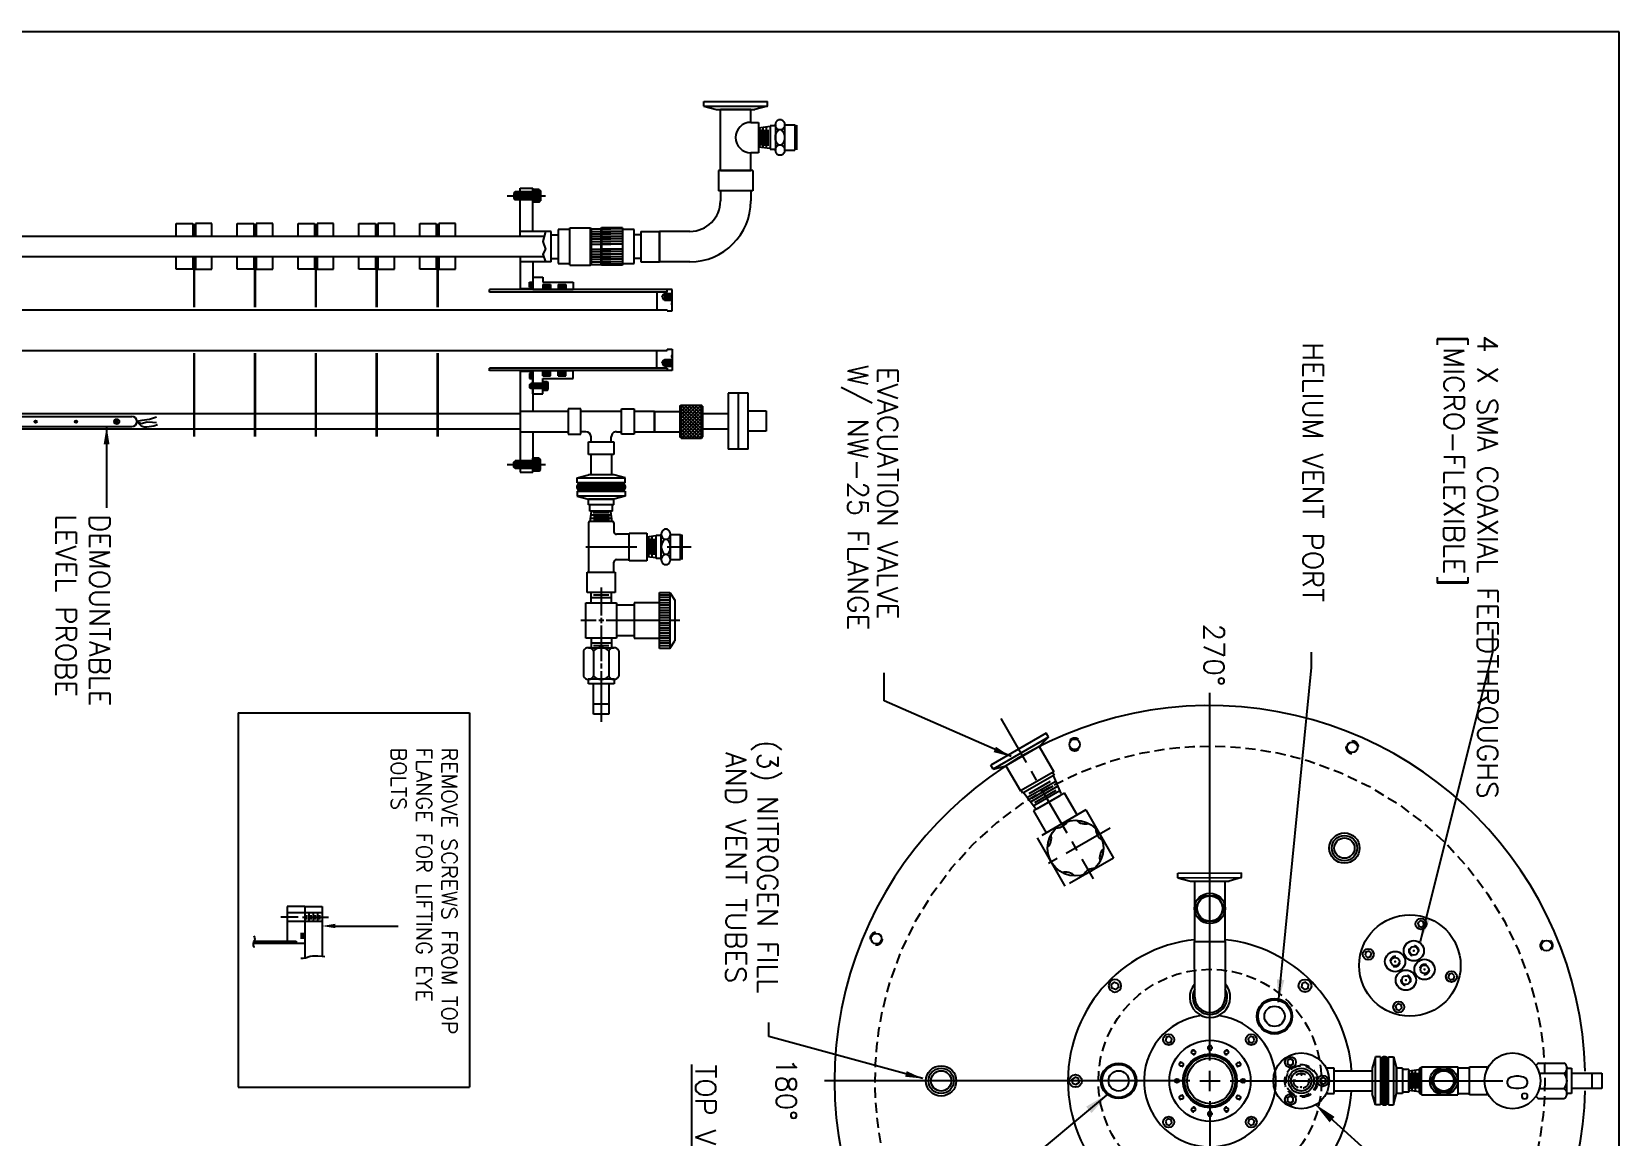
# Model space of a CAD drawing. Extents: x 0 to 105, y 0 to 66.
# Drawn here: x 65.84 to 104.96, y 38.7 to 65.92 of the extents above; entities that cross this region are included whole.
import ezdxf
from ezdxf.enums import TextEntityAlignment as Align

# ---------------------------------------------------------------- set-up
doc = ezdxf.new("R2010")
doc.units = 0
doc.header["$MEASUREMENT"] = 0
doc.linetypes.add('CENTER', pattern=[2, 1.25, -0.25, 0.25, -0.25])
doc.linetypes.add('HIDDEN', pattern=[0.375, 0.25, -0.125])
doc.layers.get('0').update_dxf_attribs({"linetype": 'CONTINUOUS'})
for name, color, linetype in [('2', 54, 'CONTINUOUS'), ('2A', 42, 'CONTINUOUS'), ('2B', 56, 'CONTINUOUS'), ('5', 152, 'CONTINUOUS'), ('6', 6, 'CONTINUOUS'), ('DIM1234', 7, 'CONTINUOUS'), ('DIM2AB', 7, 'CONTINUOUS'), ('DIMALL', 7, 'CONTINUOUS')]:
    doc.layers.add(name, color=color, linetype=linetype)
doc.styles.add('MONOTXT', font='simplex')
doc.styles.get("Standard").update_dxf_attribs({"font": 'simplex.shx'})
doc.dimstyles.new('250-1', dxfattribs={"dimtxt": 0.5, "dimasz": 0.63, "dimexe": 0.18, "dimexo": 0.19, "dimgap": 0.25, "dimtad": 0, "dimtih": 1, "dimtoh": 1, "dimdec": 1, "dimzin": 0, "dimdsep": 46, "dimtxsty": 'Standard', "dimcen": -0.25, "dimadec": 0, "dimazin": 0, "dimtfac": 0.36, "dimtdec": 1, "dimtix": 1, "dimtofl": 0, "dimtmove": 2, "dimatfit": 3, "dimfxl": 1, "dimtolj": 1, "dimtzin": 0, "dimarcsym": 0})
doc.dimstyles.new('250-2', dxfattribs={"dimscale": 0, "dimtxt": 0.56, "dimasz": 0.56, "dimexe": 0.25, "dimexo": 0.19, "dimgap": 0.25, "dimtad": 0, "dimtih": 1, "dimtoh": 1, "dimzin": 1, "dimdsep": 46, "dimtxsty": 'Standard', "dimcen": -0.25, "dimadec": 0, "dimazin": 0, "dimtfac": 1, "dimtix": 1, "dimtofl": 0, "dimtmove": 2, "dimatfit": 3, "dimfxl": 1, "dimtolj": 1, "dimtzin": 0, "dimarcsym": 0})
doc.dimstyles.new('375', dxfattribs={"dimtxt": 0.4375, "dimasz": 0.4375, "dimexe": 0.25, "dimexo": 0.19, "dimgap": 0.19, "dimtad": 0, "dimtih": 1, "dimtoh": 1, "dimzin": 0, "dimdsep": 46, "dimtxsty": 'Standard', "dimcen": -0.19, "dimadec": 0, "dimazin": 0, "dimtfac": 0.88, "dimtdec": 3, "dimtix": 1, "dimtofl": 0, "dimtmove": 2, "dimatfit": 3, "dimfxl": 1, "dimtolj": 1, "dimtzin": 0, "dimarcsym": 0})
doc.dimstyles.new('375-2', dxfattribs={"dimtxt": 0.4375, "dimasz": 0.4375, "dimexe": 0.25, "dimexo": 0.19, "dimgap": 0.19, "dimtad": 0, "dimtih": 1, "dimtoh": 1, "dimzin": 0, "dimdsep": 46, "dimtxsty": 'Standard', "dimcen": -0.19, "dimadec": 0, "dimazin": 0, "dimtfac": 0.88, "dimtix": 1, "dimtofl": 0, "dimtmove": 2, "dimatfit": 3, "dimfxl": 1, "dimtolj": 1, "dimtzin": 0, "dimarcsym": 0})

# ---------------------------------------------------------------- blocks, each defined once
blk = doc.blocks.new('DPAPER')
for p, q in [((32.8, 21.1), (0, 21.1)), ((32.8, 0.5), (32.8, 21.1))]:
    blk.add_line(p, q)
blk = doc.blocks.new('K100')
for p, q in [((-0.785, -0.085), (-0.475, 0)), ((-0.475, 0), (0.475, 0)), ((0.785, -0.085), (0.475, 0)), ((-0.785, -0.085), (-0.785, -0.2)), ((-0.785, -0.085), (0.785, -0.085)), ((-0.785, -0.2), (0.785, -0.2)), ((0.785, -0.085), (0.785, -0.2))]:
    blk.add_line(p, q)
blk = doc.blocks.new('TV1KPO')
for p, q in [((-0.379, 2.861), (-0.377, 1.375)), ((0.373, 1.375), (0.371, 2.862)), ((-0.375, 0), (-0.377, 1.375)), ((-0.377, 1.375), (0.373, 1.375)), ((0.373, 1.375), (0.375, 0))]:
    blk.add_line(p, q)
blk.add_lwpolyline([(-0.183, 1.875), (-0.364, 2.187), (-0.184, 2.5), (0.177, 2.5), (0.358, 2.188), (0.178, 1.875)], close=True)
for radius in [0.375, 0.312]:
    blk.add_circle((-0.003, 2.188), radius)
for radius, start, end in [(0.5, 138.6792, 41.4985), (0.424, 152.2426, 27.8787), (0.375, 180.0607, 0.0607), (0.375, 359.2787, 0.0607)]:
    blk.add_arc((0, 0), radius, start, end)
at = {"extrusion": (0, 0, -1), "zscale": -1, "rotation": 179.9393367192806}
blk.add_blockref('K100', (0.004, 2.861), dxfattribs=at)
blk = doc.blocks.new('TV832')
blk.add_lwpolyline([(-0.04, 0.07), (-0.081, 0), (-0.04, -0.07), (0.04, -0.07), (0.081, 0), (0.04, 0.07)], close=True)
blk.add_circle((0, 0), 0.135)
blk = doc.blocks.new('BAP-50')
at = {"linetype": 'CENTER'}
for p, q in [((0, -0.982), (0, 0.869)), ((-0.687, -0.687), (-0.687, 0.688)), ((0.687, -0.687), (0.687, 0.688)), ((3.685, 0), (-0.876, 0))]:
    blk.add_line(p, q, dxfattribs=at)
for p, q in [((-0.687, 0.688), (0.687, 0.688)), ((1.312, 0.434), (0.687, 0.434)), ((1.312, -0.441), (1.312, 0.434)), ((1.814, 0.42), (1.343, 0.36)), ((1.667, -0.4), (1.667, 0.401)), ((1.821, -0.443), (1.821, 0.449)), ((1.821, 0.449), (1.896, 0.449)), ((1.898, -0.476), (1.898, 0.473)), ((2.614, 0.473), (1.898, 0.473)), ((1.312, 0.325), (1.312, -0.325)), ((1.412, -0.368), (1.412, 0.369)), ((1.474, 0.306), (1.474, -0.303)), ((1.541, -0.384), (1.541, 0.385)), ((1.604, 0.316), (1.604, -0.293)), ((1.737, 0.313), (1.737, -0.296)), ((1.822, -0.42), (1.343, -0.36)), ((0.687, -0.687), (-0.687, -0.687)), ((0.687, -0.441), (1.312, -0.441)), ((1.896, -0.443), (1.821, -0.443)), ((2.614, -0.476), (1.898, -0.476))]:
    blk.add_line(p, q)
blk.add_circle((0, 0), 0.688)
for centre, start, end in [((-0.663, 0.663), 284.3166, 345.6834), ((0.663, 0.663), 194.3166, 255.6834), ((-0.938, 0), 329.3166, 30.6834), ((0.937, 0), 149.3166, 210.6834), ((-0.663, -0.663), 14.3166, 75.6834), ((0.663, -0.663), 104.3166, 165.6834), ((0, -0.938), 59.3166, 120.6834)]:
    blk.add_arc(centre, 0.312, start, end)
at = {"rotation": 90}
blk.add_blockref('K100', (2.614, -0.002), dxfattribs=at)
blk = doc.blocks.new('TH')
blk.add_circle((0, 0), 0.0464)
at = {"linetype": 'HIDDEN'}
for start, end in [(126.6975, 221.1074), (322.3496, 50.4982)]:
    blk.add_arc((0, 0), 0.056, start, end, dxfattribs=at)
blk = doc.blocks.new('8-32SHD')
for p, q in [((-0.134, 0.135), (-0.164, 0.105)), ((-0.164, 0.105), (-0.164, -0.105)), ((-0.134, 0.135), (-0.134, -0.135)), ((-0.134, 0.135), (0, 0.135)), ((-0.134, 0.119), (-0.021, 0.119)), ((-0.134, 0.089), (-0.021, 0.089)), ((-0.134, 0.059), (-0.021, 0.059)), ((-0.134, 0.029), (-0.021, 0.029)), ((0, 0.135), (0, -0.135)), ((0, 0.082), (0.375, 0.082)), ((0.037, 0.067), (0.037, -0.067)), ((0.067, 0.082), (0.067, -0.082)), ((0.097, 0.067), (0.097, -0.067)), ((0.127, 0.082), (0.127, -0.082)), ((0.149, 0.067), (0.149, -0.067)), ((0.18, 0.082), (0.18, -0.082)), ((0.202, 0.067), (0.202, -0.067)), ((0.232, 0.082), (0.232, -0.082)), ((0.254, 0.067), (0.254, -0.067)), ((0.284, 0.082), (0.284, -0.082)), ((0.306, 0.067), (0.306, -0.067)), ((0.336, 0.082), (0.336, -0.082)), ((0.358, 0.067), (0.358, -0.067)), ((0.375, 0.082), (0.375, -0.082)), ((0.375, 0.082), (0.405, 0.052)), ((0.405, 0.052), (0.405, -0.052)), ((-0.134, -0.135), (-0.164, -0.105)), ((-0.134, -0.031), (-0.021, -0.031)), ((-0.134, -0.061), (-0.021, -0.061)), ((-0.134, -0.091), (-0.021, -0.091)), ((-0.134, -0.121), (-0.021, -0.121)), ((-0.134, -0.135), (0, -0.135)), ((0, -0.082), (0.375, -0.082)), ((0.405, -0.052), (0.375, -0.082))]:
    blk.add_line(p, q)
blk = doc.blocks.new('*X9')
at = {"color": 0}
for p, q in [((75.667, 13.187), (76.177, 13.187)), ((75.667, 13.125), (76.177, 13.125)), ((75.667, 13.062), (76.177, 13.062)), ((75.667, 13), (76.177, 13)), ((75.667, 12.937), (76.177, 12.937)), ((75.667, 12.875), (76.177, 12.875)), ((75.667, 12.812), (76.177, 12.812)), ((75.667, 12.688), (76.177, 12.688)), ((75.667, 12.625), (76.177, 12.625)), ((75.667, 12.562), (76.177, 12.562)), ((75.667, 12.5), (76.177, 12.5)), ((75.667, 12.437), (76.177, 12.437)), ((75.667, 12.375), (76.177, 12.375)), ((75.667, 12.312), (76.177, 12.312))]:
    blk.add_line(p, q, dxfattribs=at)
blk = doc.blocks.new('559B2M4')
for p, q in [((0.567, 0.437), (0.496, 0.437)), ((0.287, 0.271), (0, 0.234)), ((0.028, -0.238), (0.028, 0.238)), ((0.068, 0.198), (0.068, -0.196)), ((0.111, -0.248), (0.111, 0.248)), ((0.152, 0.204), (0.152, -0.189)), ((0.193, -0.258), (0.193, 0.259)), ((0.237, 0.202), (0.237, -0.191)), ((0.292, -0.286), (0.292, 0.29)), ((0.292, 0.29), (0.418, 0.29)), ((0.419, -0.313), (0.419, 0.312)), ((0.567, 0.187), (0.496, 0.187)), ((0.642, 0.31), (0.894, 0.31)), ((0.644, -0.313), (0.644, 0.312)), ((0.894, -0.312), (0.894, 0.31)), ((0.937, 0.3), (0.894, 0.257)), ((0.937, -0.305), (0.937, 0.3)), ((0.292, -0.271), (0, -0.234)), ((0.418, -0.286), (0.292, -0.286)), ((0.567, -0.188), (0.496, -0.188)), ((0.642, -0.312), (0.894, -0.312)), ((0.937, -0.305), (0.894, -0.26)), ((0.567, -0.438), (0.496, -0.438))]:
    blk.add_line(p, q)
for centre, radius, start, end in [((0.559, 0.312), 0.14, 116.5651, 243.4349), ((0.505, 0.312), 0.14, 296.5651, 63.4349), ((0.684, 0), 0.265, 135, 225), ((0.38, -0.001), 0.265, 315, 45), ((0.559, -0.313), 0.14, 116.5651, 243.4349), ((0.505, -0.313), 0.14, 296.5651, 63.4349)]:
    blk.add_arc(centre, radius, start, end)
blk = doc.blocks.new('A$C033871B0')
for p, q in [((1.958, 2.25), (1.958, 3.75)), ((2.708, 3.75), (1.958, 3.75)), ((2.708, 3.437), (2.708, 3.75)), ((2.708, 3.437), (2.896, 3.437)), ((2.896, 3.437), (2.896, 2.687)), ((2.708, 2.25), (2.708, 2.687)), ((2.896, 2.687), (2.708, 2.687)), ((2.758, 2.25), (1.908, 2.25)), ((1.908, 2.25), (1.908, 1.75)), ((1.958, 2.25), (2.708, 2.25)), ((2.758, 2.25), (2.758, 1.75)), ((2.758, 1.75), (1.908, 1.75)), ((1.958, 1.75), (1.958, 1.5)), ((2.708, 1.75), (2.708, 1.5)), ((0, 0.75), (0, 0)), ((0, 0.75), (0.458, 0.75)), ((0.458, 0), (0.458, 0.75)), ((0.458, 0.75), (0.458, 0)), ((1.208, 0.75), (0.458, 0.75)), ((0, 0), (0.458, 0)), ((1.208, 0), (0.458, 0))]:
    blk.add_line(p, q)
for centre, radius, start, end in [((2.708, 3.062), 0.375, 90, 270), ((1.208, 1.5), 1.5, 270, 0), ((1.208, 1.5), 0.75, 270, 0)]:
    blk.add_arc(centre, radius, start, end)
at = {"extrusion": (0, 0, -1), "zscale": -1, "rotation": 180}
for name, p in [('K100', (-2.333, 3.75)), ('559B2M4', (-2.896, 3.062))]:
    blk.add_blockref(name, p, dxfattribs=at)
blk = doc.blocks.new('*X37')
at = {"color": 0}
for p, q in [((75.667, 13.187), (76.177, 13.187)), ((75.667, 13.125), (76.177, 13.125)), ((75.667, 13.062), (76.177, 13.062)), ((75.667, 13), (76.177, 13)), ((75.667, 12.937), (76.177, 12.937)), ((75.667, 12.875), (76.177, 12.875)), ((75.667, 12.812), (76.177, 12.812)), ((75.667, 12.688), (76.177, 12.688)), ((75.667, 12.625), (76.177, 12.625)), ((75.667, 12.562), (76.177, 12.562)), ((75.667, 12.5), (76.177, 12.5)), ((75.667, 12.437), (76.177, 12.437)), ((75.667, 12.375), (76.177, 12.375)), ((75.667, 12.312), (76.177, 12.312))]:
    blk.add_line(p, q, dxfattribs=at)
blk = doc.blocks.new('CPPO')
for p, q in [((2.135, 0.458), (2.115, 0.438)), ((2.115, 0.438), (2.115, -0.438)), ((2.646, 0.458), (2.135, 0.458)), ((2.135, 0.458), (2.135, -0.458)), ((2.646, 0.458), (2.646, -0.458)), ((2.938, 0.417), (2.646, 0.417)), ((2.938, -0.417), (2.938, 0.417)), ((3.104, 0.292), (2.938, 0.292)), ((3.104, 0.375), (3.104, -0.375)), ((3.104, -0.292), (2.938, -0.292)), ((2.135, -0.458), (2.115, -0.438)), ((2.646, -0.458), (2.135, -0.458)), ((2.646, -0.417), (2.938, -0.417))]:
    blk.add_line(p, q)
blk.add_blockref('A$C033871B0', (3.104, -0.375))
at = {"rotation": 180}
blk.add_blockref('*X37', (78.312, 12.75), dxfattribs=at)
blk = doc.blocks.new('dlp')
for p, q in [((33.625, 0.698), (33.625, -0.677)), ((33.875, 0.698), (33.625, 0.698)), ((33.875, 0.698), (33.875, -0.677)), ((34.125, 0.698), (33.875, 0.698)), ((34.125, -0.677), (34.125, 0.698)), ((28.5, 0.188), (0, 0.188)), ((0, 0.187), (0, -0.187)), ((0.062, 0.187), (0.062, -0.187)), ((0.188, 0.125), (18.938, 0.125)), ((33.625, 0.188), (33, 0.188)), ((34.125, 0.261), (34.562, 0.261)), ((34.562, 0.261), (34.562, -0.239)), ((28.5, -0.187), (0, -0.187)), ((0.188, -0.125), (18.938, -0.125)), ((33.625, -0.187), (33, -0.187)), ((34.562, -0.239), (34.125, -0.239)), ((33.875, -0.677), (33.625, -0.677)), ((34.125, -0.677), (33.875, -0.677))]:
    blk.add_line(p, q)
for points in [[(19.545, 0.105), (19.37, 0.053), (19.181, 0.027), (19.062, 0), (19.162, -0.051), (19.311, -0.005), (19.441, -0.018), (19.545, -0.025)], [(19.062, 0), (19.168, -0.109), (19.24, -0.129), (19.305, -0.129), (19.474, -0.103), (19.565, -0.07)]]:
    blk.add_lwpolyline(points)
for centre, radius in [((0.562, 0), 0.0625), ((0.562, 0), 0.03), ((1.562, 0), 0.03), ((2.562, 0), 0.03), ((3.562, 0), 0.03), ((4.562, 0), 0.03), ((5.562, 0), 0.03), ((6.562, 0), 0.03), ((7.562, 0), 0.03), ((8.562, 0), 0.03), ((9.562, 0), 0.0625), ((9.562, 0), 0.03), ((10.562, 0), 0.03), ((11.562, 0), 0.03), ((12.562, 0), 0.03), ((13.562, 0), 0.03), ((14.562, 0), 0.03), ((15.562, 0), 0.03), ((16.562, 0), 0.03), ((17.562, 0), 0.03), ((18.562, 0), 0.0625), ((18.562, 0), 0.03)]:
    blk.add_circle(centre, radius)
for centre, start, end in [((0.188, 0), 90, 270), ((18.938, 0), 270, 90)]:
    blk.add_arc(centre, 0.125, start, end)
blk = doc.blocks.new('K075')
for p, q in [((0.075, 0.594), (0, 0.315)), ((0.2, 0.594), (0.075, 0.594)), ((0.075, -0.594), (0.075, 0.594)), ((0.2, 0.594), (0.2, -0.594)), ((0, 0.315), (0, -0.315)), ((0.075, -0.594), (0, -0.315)), ((0.2, -0.594), (0.075, -0.594))]:
    blk.add_line(p, q)
blk = doc.blocks.new('A$C15E219A4')
for p, q in [((0, 0.875), (0.75, 0.875)), ((0, 0.5), (0, 0.875)), ((0.25, 0.5), (0.25, 0.875)), ((0.749, 0.372), (0.749, 1)), ((0.749, 1), (0.87, 1)), ((0.87, 0.361), (0.87, 1.013)), ((1.562, 1.125), (0.937, 1.125)), ((1.541, 0.875), (0.937, 0.875)), ((2.828, 0.974), (2.828, 1.032)), ((2.828, 1.032), (2.828, 0.974)), ((2.828, 1.032), (3.265, 1.032)), ((3.265, 1.032), (3.265, 0.344)), ((3.554, 1), (3.265, 1)), ((3.554, 0.344), (3.554, 1.032)), ((4.442, 1.032), (3.554, 1.032)), ((4.442, 1.032), (4.442, 0.344)), ((4.474, 1), (4.442, 1)), ((4.494, 0.959), (4.758, 0.926)), ((4.505, 0.407), (4.505, 0.969)), ((4.549, 0.486), (4.549, 0.879)), ((4.593, 0.946), (4.593, 0.429)), ((4.634, 0.484), (4.634, 0.877)), ((4.675, 0.936), (4.675, 0.439)), ((4.718, 0.49), (4.718, 0.883)), ((4.758, 0.408), (4.758, 0.968)), ((4.758, 0.968), (4.914, 0.968)), ((4.758, 0.926), (4.758, 0.45)), ((4.914, 1), (5.058, 1)), ((4.914, 0.375), (4.914, 1)), ((5.058, 0.375), (5.058, 1)), ((5.658, 0.438), (5.658, 0.938)), ((5.658, 0.938), (6.596, 0.938)), ((6.596, 1), (6.596, 0.375)), ((6.795, 1), (6.596, 1)), ((0.75, 0.5), (0, 0.5)), ((1.541, 0.5), (0.937, 0.5)), ((2.828, 0.344), (2.828, 0.401)), ((2.828, 0.401), (2.828, 0.344)), ((4.499, 0.417), (4.758, 0.45)), ((4.758, 0.408), (4.914, 0.408)), ((6.596, 0.438), (5.658, 0.438)), ((0.87, 0.372), (0.749, 0.372)), ((1.562, 0.25), (0.937, 0.25)), ((3.265, 0.344), (2.828, 0.344)), ((3.265, 0.375), (3.554, 0.375)), ((4.442, 0.344), (3.554, 0.344)), ((4.474, 0.375), (4.442, 0.375)), ((4.914, 0.375), (5.058, 0.375)), ((6.596, 0.375), (6.795, 0.375))]:
    blk.add_line(p, q)
for points, const_width in [([(5.308, 1.21, 1), (5.408, 1.21, 1)], 0.1), ([(7.414, 0.855, 1), (7.414, 0.825, 1)], 0.03), ([(7.24, 0.694, 1), (7.27, 0.694, 1)], 0.03), ([(7.402, 0.52, 1), (7.402, 0.55, 1)], 0.03), ([(7.576, 0.681, 1), (7.546, 0.681, 1)], 0.03), ([(5.308, 0.165, 1), (5.408, 0.165, 1)], 0.1)]:
    blk.add_lwpolyline(points, format="xyb", close=True, dxfattribs=dict(const_width=const_width))
at = {"const_width": 0.2}
blk.add_lwpolyline([(5.358, 1.21), (5.358, 0.165)], dxfattribs=at)
blk.add_lwpolyline([(4.06, 0.407), (4.222, 0.688), (4.06, 0.969), (3.736, 0.969), (3.573, 0.688), (3.736, 0.407)], close=True)
for centre, radius in [((2.203, 0.688), 0.688), ((7.408, 0.688), 0.688), ((3.898, 0.688), 0.343), ((3.898, 0.688), 0.281), ((3.898, 0.688), 0.25), ((7.408, 0.688), 0.312), ((7.408, 0.688), 0.25), ((7.408, 0.688), 0.25), ((7.408, 0.688), 0.25)]:
    blk.add_circle(centre, radius)
at = {"linetype": 'HIDDEN'}
for radius in [0.406, 0.376, 0.25, 0.188]:
    blk.add_circle((7.408, 0.688), radius, dxfattribs=at)
for centre, radius, start, end in [((1, 1), 0.14, 116.5651, 243.4349), ((1.125, 0.688), 0.265, 135, 225), ((1.5, 1), 0.14, 25.9876, 63.4349), ((4.474, 0.969), 0.0312, 0, 90), ((1, 0.375), 0.14, 116.5651, 243.4349), ((4.474, 0.407), 0.0312, 270, 0), ((1.5, 0.375), 0.14, 296.5651, 334.0124)]:
    blk.add_arc(centre, radius, start, end)
blk.add_blockref('K075', (5.058, 0.688))
for name, p, rotation in [('K075', (5.658, 0.688), 180), ('TV832', (7.674, 1.148), 329.9999999999999), ('TV832', (6.876, 0.688), 90), ('TV832', (7.674, 0.227), 210.0000000000001)]:
    blk.add_blockref(name, p, dxfattribs=dict(rotation=rotation))
blk = doc.blocks.new('B4HK2')
for p, q in [((0, 1.688), (0.188, 1.812)), ((0, 1.688), (1.375, 1.688)), ((0, 1.438), (0, 1.688)), ((0.062, 1.688), (0.062, 1.438)), ((0.125, 1.688), (0.125, 1.438)), ((0.188, 1.812), (1.188, 1.812)), ((0.188, 1.688), (0.188, 1.438)), ((0.25, 1.688), (0.25, 1.438)), ((0.312, 1.688), (0.312, 1.438)), ((0.375, 1.688), (0.375, 1.438)), ((0.438, 1.688), (0.438, 1.438)), ((0.5, 1.688), (0.5, 1.438)), ((0.562, 1.688), (0.562, 1.438)), ((0.625, 1.688), (0.625, 1.438)), ((0.688, 1.938), (0.688, 0.125)), ((0.688, 1.688), (0.688, 1.438)), ((0.75, 1.688), (0.75, 1.438)), ((0.812, 1.688), (0.812, 1.438)), ((0.875, 1.688), (0.875, 1.438)), ((0.938, 1.688), (0.938, 1.438)), ((1, 1.688), (1, 1.438)), ((1.062, 1.688), (1.062, 1.438)), ((1.125, 1.688), (1.125, 1.438)), ((1.375, 1.688), (1.188, 1.812)), ((1.188, 1.688), (1.188, 1.438)), ((1.25, 1.688), (1.25, 1.438)), ((1.312, 1.688), (1.312, 1.438)), ((1.375, 1.688), (1.375, 1.438)), ((1.375, 1.438), (0, 1.438)), ((0.25, 1.438), (0.25, 0.812)), ((1.125, 0.812), (1.125, 1.438)), ((0.25, 0.812), (1.125, 0.812)), ((0.312, 0.812), (0.312, 0.375)), ((1.062, 0.812), (1.062, 0.375)), ((1.438, 0.438), (2.062, 0.438)), ((-0.125, 0), (0.562, 0)), ((0.25, 0.25), (0, 0.25)), ((0.062, 0.188), (0.062, -0.188)), ((0.125, -0.25), (0.125, 0.25)), ((0.25, 0.375), (1.125, 0.375)), ((0.25, -0.375), (0.25, 0.375)), ((0.625, 0), (0.75, 0)), ((0.688, 0.062), (0.688, -0.062)), ((0.812, 0), (1.688, 0)), ((1.125, 0.375), (1.125, -0.375)), ((1.125, 0.25), (1.369, 0.25)), ((1.25, 0.25), (1.25, -0.25)), ((1.312, 0.188), (1.312, -0.188)), ((1.369, 0.312), (1.369, -0.312)), ((1.438, 0.188), (2.062, 0.188)), ((1.75, 0), (1.875, 0)), ((1.938, 0), (3.188, 0)), ((2.13, 0.327), (2.13, -0.325)), ((2.13, 0.316), (2.251, 0.316)), ((2.25, 0.188), (3, 0.188)), ((2.251, 0.316), (2.251, -0.312)), ((2.75, 0.188), (2.75, -0.188)), ((3, 0.188), (3, -0.188)), ((0.25, -0.25), (0, -0.25)), ((1.125, -0.375), (0.25, -0.375)), ((0.688, -0.125), (0.688, -0.5)), ((1.125, -0.25), (1.369, -0.25)), ((1.438, -0.188), (2.062, -0.188)), ((2.251, -0.312), (2.13, -0.312)), ((3, -0.188), (2.25, -0.188)), ((1.438, -0.438), (2.062, -0.438))]:
    blk.add_line(p, q)
for centre, radius, start, end in [((1.5, 0.312), 0.14, 116.5651, 243.4349), ((2, 0.312), 0.14, 296.5651, 63.4349), ((1.625, 0), 0.265, 135, 225), ((1.875, 0), 0.265, 315, 45), ((1.5, -0.312), 0.14, 116.5651, 243.4349), ((2, -0.312), 0.14, 296.5651, 63.4349)]:
    blk.add_arc(centre, radius, start, end)
blk = doc.blocks.new('30FF-8')
for p, q in [((0.5, 0.8125), (1.125, 0.8125)), ((0.5, 0.5), (0.5, 0.8125)), ((1.125, 0.8125), (1.125, 0.5)), ((1.125, 0.5), (0.5, 0.5)), ((0.5625, 0.5), (0.5625, 0.375)), ((1.0625, 0.5), (1.0625, 0.375)), ((0, -0.3125), (0, 0.3125)), ((0, 0.3125), (0.3125, 0.3125)), ((0.3125, 0.3125), (0.3125, -0.3125)), ((0.4375, 0.25), (0.3125, 0.25)), ((1.1875, 0.25), (1.3125, 0.25)), ((1.3125, 0.3125), (1.3125, -0.3125)), ((1.625, 0.3125), (1.3125, 0.3125)), ((1.625, -0.3125), (1.625, 0.3125)), ((0.3125, -0.3125), (0, -0.3125)), ((0.3125, -0.25), (1.3125, -0.25)), ((1.3125, -0.3125), (1.625, -0.3125))]:
    blk.add_line(p, q)
for centre, start, end in [((0.4375, 0.375), 270, 0), ((1.1875, 0.375), 180, 270)]:
    blk.add_arc(centre, 0.125, start, end)
blk = doc.blocks.new('*X19')
at = {"color": 0}
for p, q in [((54.906, 12.225), (55.399, 12.718)), ((54.906, 12.309), (55.314, 12.718)), ((54.906, 12.394), (55.23, 12.718)), ((54.906, 12.479), (55.145, 12.718)), ((54.906, 12.564), (55.06, 12.718)), ((54.906, 12.649), (54.975, 12.718)), ((54.906, 12.14), (55.407, 12.642)), ((55.407, 12.135), (54.906, 12.637)), ((54.906, 12.055), (55.407, 12.557)), ((55.407, 12.05), (54.906, 12.552)), ((55.407, 12.22), (54.909, 12.718)), ((55.407, 12.305), (54.994, 12.718)), ((55.407, 12.39), (55.079, 12.718)), ((55.407, 12.475), (55.164, 12.718)), ((55.407, 12.56), (55.249, 12.718)), ((55.407, 12.644), (55.334, 12.718)), ((54.906, 11.97), (55.407, 12.472)), ((55.407, 11.966), (54.906, 12.468)), ((55.382, 11.907), (54.906, 12.383)), ((55.297, 11.907), (54.906, 12.298)), ((55.212, 11.907), (54.906, 12.213)), ((55.127, 11.907), (54.906, 12.128)), ((54.927, 11.907), (55.407, 12.387)), ((55.012, 11.907), (55.407, 12.302)), ((55.097, 11.907), (55.407, 12.217)), ((55.182, 11.907), (55.407, 12.133)), ((55.042, 11.907), (54.906, 12.043)), ((54.957, 11.907), (54.906, 11.959)), ((55.267, 11.907), (55.407, 12.048)), ((55.351, 11.907), (55.407, 11.963))]:
    blk.add_line(p, q, dxfattribs=at)
blk = doc.blocks.new('37GOD')
for p, q in [((0.6255, 0.37575), (0.6555, 0.40575)), ((0.6555, 0.40575), (1.1575, 0.40575)), ((0.6555, 0.40575), (0.6555, -0.40625)), ((1.1875, 0.37575), (1.1575, 0.40575)), ((1.1575, 0.40575), (1.1575, -0.40625)), ((0, 0.2495), (0, -0.25)), ((0, 0.2495), (0.6255, 0.2495)), ((0.6255, 0.37575), (0.6255, -0.37575)), ((1.1875, 0.37575), (1.1875, -0.37575)), ((0, -0.2495), (0.6255, -0.2495)), ((0.6555, -0.40575), (0.6255, -0.37575)), ((1.1575, -0.40575), (1.1875, -0.37575)), ((0.6555, -0.40575), (1.1575, -0.40575))]:
    blk.add_line(p, q)
blk.add_blockref('*X19', (-54.25, -12.3125))
blk = doc.blocks.new('dlpassy')
at = {"linetype": 'Continuous'}
for p, q in [((1.188, 0.25), (0, 0.25)), ((0, 0.25), (0, -0.25)), ((0, -0.25), (1.188, -0.25))]:
    blk.add_line(p, q, dxfattribs=at)
for p, q in [((3.312, 0.25), (2.812, 0.25)), ((3.312, -0.25), (3.312, 0.25)), ((2.812, -0.25), (3.312, -0.25)), ((1.75, -1.312), (1.75, -0.812)), ((2.25, -0.812), (2.25, -1.312)), ((2.25, -1.312), (1.75, -1.312)), ((1.687, -2.056), (1.687, -1.912)), ((2.312, -1.912), (1.687, -1.912)), ((2.312, -2.056), (2.312, -1.912)), ((2.312, -2.056), (1.687, -2.056)), ((1.72, -2.212), (1.72, -2.056)), ((2.28, -2.212), (1.72, -2.212)), ((1.731, -2.465), (1.762, -2.215)), ((1.752, -2.295), (2.248, -2.295)), ((1.762, -2.212), (2.238, -2.212)), ((1.762, -2.212), (2.238, -2.212)), ((2.198, -2.252), (1.804, -2.252)), ((2.204, -2.336), (1.811, -2.336)), ((2.27, -2.465), (2.238, -2.215)), ((2.28, -2.212), (2.28, -2.056)), ((1.687, -2.497), (1.687, -3.715)), ((2.281, -2.465), (1.719, -2.465)), ((1.742, -2.377), (2.259, -2.377)), ((2.202, -2.422), (1.809, -2.422)), ((2.312, -2.497), (2.312, -2.715)), ((3.63, -2.654), (3.559, -2.653)), ((2.687, -2.778), (2.375, -2.778)), ((2.687, -3.434), (2.687, -2.747)), ((2.687, -2.747), (3.125, -2.747)), ((3.125, -2.747), (3.125, -3.434)), ((3.349, -2.819), (3.125, -2.848)), ((3.173, -3.339), (3.173, -2.842)), ((3.214, -2.886), (3.214, -3.28)), ((3.255, -3.349), (3.255, -2.831)), ((3.3, -2.888), (3.3, -3.281)), ((3.354, -3.376), (3.354, -2.8)), ((3.354, -2.8), (3.48, -2.8)), ((3.481, -3.403), (3.481, -2.778)), ((3.63, -2.904), (3.559, -2.903)), ((3.705, -2.781), (3.957, -2.781)), ((3.707, -3.404), (3.707, -2.779)), ((3.957, -3.402), (3.957, -2.781)), ((3.999, -2.791), (3.957, -2.833)), ((3.999, -3.396), (3.999, -2.791)), ((2.312, -3.715), (2.312, -3.465)), ((2.375, -3.403), (2.687, -3.403)), ((3.125, -3.434), (2.687, -3.434)), ((3.354, -3.361), (3.125, -3.332)), ((3.48, -3.376), (3.354, -3.376)), ((3.63, -3.279), (3.559, -3.278)), ((3.705, -3.402), (3.957, -3.402)), ((3.999, -3.396), (3.957, -3.35)), ((1.656, -4.215), (1.656, -3.715)), ((1.656, -3.715), (2.344, -3.715)), ((2.344, -3.715), (2.344, -4.215)), ((3.63, -3.529), (3.559, -3.528)), ((2.344, -4.215), (1.656, -4.215))]:
    blk.add_line(p, q)
at = {"linetype": 'CENTER'}
blk.add_line((1.625, -3.09), (4.219, -3.09), dxfattribs=at)
at = {"const_width": 0.1}
for points in [[(1.477, -1.662, 1), (1.477, -1.562, 1)], [(2.522, -1.662, 1), (2.522, -1.562, 1)]]:
    blk.add_lwpolyline(points, format="xyb", close=True, dxfattribs=at)
at = {"const_width": 0.2}
blk.add_lwpolyline([(1.477, -1.612), (2.522, -1.612)], dxfattribs=at)
for centre, radius, start, end in [((1.719, -2.497), 0.0312, 90, 180), ((2.281, -2.497), 0.0312, 0, 90), ((2.375, -2.715), 0.0625, 180, 270), ((3.621, -2.778), 0.14, 116.5651, 243.4349), ((3.567, -2.779), 0.14, 296.5651, 63.4349), ((3.746, -3.09), 0.265, 135, 225), ((3.442, -3.091), 0.265, 315, 45), ((2.375, -3.465), 0.0625, 90, 180), ((3.621, -3.403), 0.14, 116.5651, 243.4349), ((3.567, -3.404), 0.14, 296.5651, 63.4349)]:
    blk.add_arc(centre, radius, start, end)
blk.add_blockref('37GOD', (3.312, 0))
at = {"linetype": 'Continuous', "rotation": 180}
blk.add_blockref('30FF-8', (2.812, 0), dxfattribs=at)
for name, p, rotation in [('K075', (2, -1.312), 270), ('K075', (2, -1.912), 90), ('B4HK2', (2, -4.215), 270)]:
    blk.add_blockref(name, p, dxfattribs=dict(rotation=rotation))
blk = doc.blocks.new('832BT25')
for p, q in [((-0.25, 0), (-0.213, 0.068)), ((-0.25, 0), (-0.213, -0.068)), ((-0.187, 0.082), (-0.187, -0.082)), ((-0.157, 0.068), (-0.157, -0.068)), ((-0.127, 0.082), (-0.127, -0.082)), ((-0.097, 0.068), (-0.097, -0.068)), ((-0.067, 0.082), (-0.067, -0.082)), ((-0.037, 0.068), (-0.037, -0.068))]:
    blk.add_line(p, q)
at = {"linetype": 'CENTER'}
for p, q in [((-0.187, 0.068), (-0.213, 0.068)), ((0, 0.082), (-0.187, 0.082)), ((-0.187, -0.068), (-0.213, -0.068)), ((0, -0.082), (-0.187, -0.082))]:
    blk.add_line(p, q, dxfattribs=at)

msp = doc.modelspace()

# ---------------------------------------------------------------- linework, layer by layer
at = {"layer": '2', "const_width": 0.03}
for points in [[(99.446, 42.99, 1), (99.431, 43.016, 1)], [(99.885, 43.261, 1), (99.911, 43.276, 1)], [(100.155, 42.822, 1), (100.17, 42.796, 1)], [(99.716, 42.552, 1), (99.69, 42.537, 1)]]:
    msp.add_lwpolyline(points, format="xyb", close=True, dxfattribs=at)
at = {"layer": '2', "linetype": 'HIDDEN'}
for radius in [8.25, 2.75]:
    msp.add_circle((94.875, 40.062), radius, dxfattribs=at)
at = {"layer": '2'}
for centre, radius in [((98.188, 45.8), 0.374), ((98.188, 45.8), 0.312), ((98.188, 45.8), 0.25), ((99.801, 42.906), 1.25), ((99.898, 43.268), 0.25), ((99.438, 43.003), 0.25), ((100.163, 42.809), 0.25), ((99.703, 42.544), 0.25), ((88.25, 40.062), 0.374), ((88.25, 40.062), 0.312), ((88.25, 40.062), 0.25)]:
    msp.add_circle(centre, radius, dxfattribs=at)
for start, end in [(1.5058, 260.975), (278.9396, 358.4942)]:
    msp.add_arc((94.875, 40.062), 9.25, start, end, dxfattribs=at)
at = {"layer": '2A'}
for p, q in [((69.406, 60.88), (69.406, 61.193)), ((69.406, 61.193), (69.812, 61.193)), ((69.812, 61.193), (69.812, 60.88)), ((69.875, 61.193), (69.875, 60.88)), ((70.281, 61.193), (69.875, 61.193)), ((70.281, 60.88), (70.281, 61.193)), ((70.906, 60.88), (70.906, 61.193)), ((70.906, 61.193), (71.312, 61.193)), ((71.312, 61.193), (71.312, 60.88)), ((71.375, 61.193), (71.375, 60.88)), ((71.781, 61.193), (71.375, 61.193)), ((71.781, 60.88), (71.781, 61.193)), ((72.406, 61.193), (72.812, 61.193)), ((72.406, 60.88), (72.406, 61.193)), ((72.812, 61.193), (72.812, 60.88)), ((73.281, 61.193), (72.875, 61.193)), ((72.875, 61.193), (72.875, 60.88)), ((73.281, 60.88), (73.281, 61.193)), ((73.906, 60.88), (73.906, 61.193)), ((73.906, 61.193), (74.312, 61.193)), ((74.312, 61.193), (74.312, 60.88)), ((74.375, 61.193), (74.375, 60.88)), ((74.781, 61.193), (74.375, 61.193)), ((74.781, 60.88), (74.781, 61.193)), ((75.406, 61.193), (75.812, 61.193)), ((75.406, 60.88), (75.406, 61.193)), ((75.812, 61.193), (75.812, 60.88)), ((76.281, 61.193), (75.875, 61.193)), ((75.875, 61.193), (75.875, 60.88)), ((76.281, 60.88), (76.281, 61.193)), ((56.874, 60.88), (78.469, 60.88)), ((56.874, 60.38), (78.458, 60.38)), ((69.406, 60.068), (69.406, 60.38)), ((69.812, 60.38), (69.812, 60.068)), ((69.875, 60.38), (69.875, 60.068)), ((70.281, 60.068), (70.281, 60.38)), ((70.906, 60.068), (70.906, 60.38)), ((71.312, 60.38), (71.312, 60.068)), ((71.375, 60.38), (71.375, 60.068)), ((71.781, 60.068), (71.781, 60.38)), ((72.406, 60.068), (72.406, 60.38)), ((72.812, 60.38), (72.812, 60.068)), ((72.875, 60.38), (72.875, 60.068)), ((73.281, 60.068), (73.281, 60.38)), ((73.906, 60.068), (73.906, 60.38)), ((74.312, 60.38), (74.312, 60.068)), ((74.375, 60.38), (74.375, 60.068)), ((74.781, 60.068), (74.781, 60.38)), ((75.406, 60.068), (75.406, 60.38)), ((75.812, 60.38), (75.812, 60.068)), ((75.875, 60.38), (75.875, 60.068)), ((76.281, 60.068), (76.281, 60.38)), ((69.812, 60.068), (69.406, 60.068)), ((69.875, 60.068), (70.281, 60.068)), ((71.312, 60.068), (70.906, 60.068)), ((71.375, 60.068), (71.781, 60.068)), ((72.812, 60.068), (72.406, 60.068)), ((72.875, 60.068), (73.281, 60.068)), ((74.312, 60.068), (73.906, 60.068)), ((74.375, 60.068), (74.781, 60.068)), ((75.812, 60.068), (75.406, 60.068)), ((75.875, 60.068), (76.281, 60.068)), ((81.5, 59.567), (77.125, 59.567)), ((77.125, 59.502), (77.125, 59.567)), ((81.5, 59.502), (77.125, 59.502)), ((81.5, 59.502), (81.25, 59.502)), ((81.25, 59.502), (81.25, 59.067)), ((81.5, 59.502), (81.5, 59.567)), ((81.625, 59.567), (81.5, 59.567)), ((81.625, 59.039), (81.625, 59.567)), ((21.537, 59.067), (81.5, 59.067)), ((81.5, 59.039), (81.5, 59.067)), ((81.5, 59.039), (81.625, 59.039)), ((21.537, 58.067), (81.5, 58.067)), ((81.25, 57.632), (81.25, 58.067)), ((81.5, 58.095), (81.625, 58.095)), ((81.5, 58.095), (81.5, 58.067)), ((81.625, 58.095), (81.625, 57.567)), ((81.5, 57.632), (77.125, 57.632)), ((77.125, 57.565), (77.125, 57.63)), ((81.5, 57.567), (77.125, 57.567)), ((81.5, 57.632), (81.25, 57.632)), ((81.5, 57.632), (81.5, 57.567)), ((81.625, 57.567), (81.5, 57.567))]:
    msp.add_line(p, q, dxfattribs=at)
at = {"layer": '2A', "const_width": 0.062}
for points in [[(69.844, 61.193), (69.844, 60.88)], [(71.344, 61.193), (71.344, 60.88)], [(72.844, 61.193), (72.844, 60.88)], [(74.344, 61.193), (74.344, 60.88)], [(75.844, 61.193), (75.844, 60.88)], [(69.844, 60.38), (69.844, 59.13)], [(71.344, 60.38), (71.344, 59.13)], [(72.844, 60.38), (72.844, 59.13)], [(74.344, 60.38), (74.344, 59.13)], [(75.844, 60.38), (75.844, 59.13)], [(69.844, 58.005), (69.844, 55.942)], [(71.344, 58.005), (71.344, 55.942)], [(72.844, 58.005), (72.844, 55.942)], [(74.344, 58.005), (74.344, 55.942)], [(75.844, 58.005), (75.844, 55.942)]]:
    msp.add_lwpolyline(points, dxfattribs=at)
at = {"layer": '2A'}
for radius in [1, 0.665, 0.625, 0.562]:
    msp.add_circle((94.875, 40.062), radius, dxfattribs=at)
for centre, radius, start, end in [((81.625, 59.212), 0.02, 90, 270), ((81.625, 57.922), 0.02, 90, 270), ((94.875, 40.062), 1.625, 97.5813, 82.4187)]:
    msp.add_arc(centre, radius, start, end, dxfattribs=at)
at = {"layer": '2B'}
for p, q in [((79.635, 60.88), (79.865, 60.88)), ((79.635, 60.38), (79.865, 60.38))]:
    msp.add_line(p, q, dxfattribs=at)
at = {"layer": '6'}
for p, q in [((77.562, 61.876), (78.5, 61.876)), ((77.875, 62.063), (78.188, 62.063)), ((77.875, 60.875), (77.875, 62.062)), ((78.188, 61), (78.188, 62.062)), ((79.104, 61.042), (78.812, 61.042)), ((78.812, 61.042), (78.812, 60.208)), ((79.104, 61.083), (79.615, 61.083)), ((79.104, 60.167), (79.104, 61.083)), ((79.615, 60.167), (79.615, 61.083)), ((79.615, 61.083), (79.635, 61.063)), ((79.635, 60.187), (79.635, 61.063)), ((78.646, 61), (77.875, 61)), ((78.646, 60.25), (78.646, 61)), ((78.646, 60.917), (78.812, 60.917)), ((77.875, 60.375), (77.875, 59.582)), ((78.646, 60.25), (77.875, 60.25)), ((78.188, 60.25), (78.188, 59.562)), ((78.646, 60.333), (78.812, 60.333)), ((78.188, 59.875), (78.438, 59.875)), ((78.438, 59.875), (78.438, 59.75)), ((78.812, 60.208), (79.104, 60.208)), ((79.104, 60.167), (79.615, 60.167)), ((79.615, 60.167), (79.635, 60.187)), ((78.188, 59.582), (77.875, 59.582)), ((78.112, 59.625), (78.112, 59.748)), ((78.112, 59.748), (78.188, 59.748)), ((78.188, 59.625), (78.112, 59.625)), ((79.188, 59.562), (78.188, 59.562)), ((78.438, 59.75), (79.188, 59.75)), ((78.438, 59.687), (78.438, 59.562)), ((78.438, 59.687), (78.625, 59.687)), ((78.625, 59.687), (78.625, 59.562)), ((78.812, 59.687), (78.812, 59.562)), ((78.812, 59.687), (79, 59.687)), ((79, 59.687), (79, 59.562)), ((79.188, 59.75), (79.188, 59.562)), ((77.875, 57.542), (77.875, 56.562)), ((78.188, 57.542), (77.875, 57.542)), ((79.188, 57.562), (78.188, 57.562)), ((78.188, 56.999), (78.188, 57.562)), ((78.188, 57.542), (78.188, 56.562)), ((78.438, 57.437), (78.438, 57.562)), ((78.625, 57.437), (78.625, 57.562)), ((78.812, 57.437), (78.812, 57.562)), ((79, 57.437), (79, 57.562)), ((79.188, 57.374), (79.188, 57.562)), ((78.188, 57.499), (78.112, 57.499)), ((78.112, 57.499), (78.112, 57.376)), ((78.112, 57.376), (78.188, 57.376)), ((78.438, 57.437), (78.625, 57.437)), ((78.438, 56.999), (78.438, 57.374)), ((78.438, 57.374), (79.188, 57.374)), ((78.812, 57.437), (79, 57.437)), ((78.188, 56.999), (78.438, 56.999)), ((77.875, 56.062), (77.875, 55.063)), ((78.188, 56.062), (78.188, 55.063)), ((77.562, 55.25), (78.5, 55.25)), ((77.875, 55.062), (78.188, 55.062))]:
    msp.add_line(p, q, dxfattribs=at)
msp.add_lwpolyline([(78.5, 61), (78.438, 60.75), (78.5, 60.562), (78.438, 60.438), (78.5, 60.25)], dxfattribs=at)
for points, const_width in [([(78.15, 59.748), (78.15, 59.625)], 0.075), ([(78.438, 59.625), (78.625, 59.625)], 0.125), ([(78.812, 59.625), (79, 59.625)], 0.125), ([(78.15, 57.376), (78.15, 57.499)], 0.075), ([(78.438, 57.499), (78.625, 57.499)], 0.125), ([(78.812, 57.499), (79, 57.499)], 0.125)]:
    msp.add_lwpolyline(points, dxfattribs=dict(at, const_width=const_width))
for centre, radius in [((96.466, 41.653), 0.437), ((96.466, 41.653), 0.407), ((96.466, 41.653), 0.25), ((92.625, 40.062), 0.437), ((92.625, 40.062), 0.407), ((92.625, 40.062), 0.25)]:
    msp.add_circle(centre, radius, dxfattribs=at)
for start, end in [(96.1868, 355.904), (4.096, 83.8971)]:
    msp.add_arc((94.875, 40.062), 3.5, start, end, dxfattribs=at)
at = {"layer": 'DIM1234'}
for p, q in [((94.875, 40.562), (94.875, 49.625)), ((70.933, 49.135), (76.627, 49.135)), ((70.933, 49.135), (70.933, 39.911)), ((76.627, 49.135), (76.627, 39.911)), ((72.569, 44.362), (72.14, 44.362)), ((72.14, 44.362), (72.14, 43.504)), ((72.569, 44.362), (72.569, 43.094)), ((72.569, 44.362), (72.998, 44.362)), ((72.998, 44.362), (72.998, 43.134)), ((72.409, 44.094), (71.979, 44.094)), ((72.998, 44.201), (72.14, 44.201)), ((72.998, 43.987), (72.14, 43.987)), ((72.516, 44.094), (72.623, 44.094)), ((72.623, 44.04), (72.623, 44.147)), ((72.677, 43.987), (72.677, 44.201)), ((72.73, 44.04), (72.73, 44.147)), ((72.73, 44.094), (73.159, 44.094)), ((72.784, 43.987), (72.784, 44.201)), ((72.838, 44.04), (72.838, 44.147)), ((72.891, 43.987), (72.891, 44.201)), ((72.945, 44.04), (72.945, 44.147)), ((73.32, 43.879), (74.876, 43.879)), ((71.308, 43.479), (71.3, 43.44)), ((71.3, 43.44), (71.3, 43.401)), ((72.569, 43.45), (71.302, 43.45)), ((71.332, 43.519), (71.308, 43.479)), ((71.317, 43.634), (71.332, 43.597)), ((71.323, 43.504), (72.355, 43.504)), ((71.332, 43.597), (71.34, 43.558)), ((71.34, 43.558), (71.332, 43.519)), ((72.355, 43.504), (72.355, 43.45)), ((71.3, 43.401), (71.317, 43.361)), ((71.317, 43.361), (71.317, 43.349)), ((72.478, 43.089), (72.533, 43.089)), ((72.533, 43.089), (72.59, 43.096)), ((72.59, 43.096), (72.705, 43.133)), ((72.705, 43.133), (72.762, 43.147)), ((72.762, 43.147), (72.889, 43.147)), ((72.889, 43.147), (73.003, 43.133)), ((73.003, 43.133), (73.067, 43.128)), ((94.875, 39.812), (94.875, 40.312)), ((70.933, 39.911), (76.627, 39.911)), ((94.375, 40.062), (85.375, 40.062)), ((94.625, 40.062), (95.125, 40.062)), ((95.375, 40.062), (102.091, 40.062)), ((94.875, 39.562), (94.875, 30.562))]:
    msp.add_line(p, q, dxfattribs=at)
at = {"layer": 'DIM1234', "const_width": 0.107}
msp.add_lwpolyline([(72.516, 43.558), (72.516, 43.718)], dxfattribs=at)
at = {"layer": 'DIM1234'}
msp.add_solid([(73.32, 43.826), (73.32, 43.933), (72.998, 43.879)], dxfattribs=at)

# ---------------------------------------------------------------- block references
at = {"layer": '2'}
for name, p, rotation in [('BAP-50', (91.562, 45.8), 120), ('TV832', (100.075, 43.931), 344.9999999999998), ('TV832', (98.776, 43.181), 74.99999999999993), ('TV832', (100.825, 42.632), 255), ('TV832', (99.526, 41.882), 164.9999999999998)]:
    msp.add_blockref(name, p, dxfattribs=dict(at, rotation=rotation))
for p, xscale, yscale, zscale, rotation in [((91.542, 48.355), 2.785714285714286, 2.785714285714286, 2.785714285714286, 90.00000000000006), ((98.382, 48.283), 2.785714285714286, 2.785714285714286, 2.785714285714286, 45.00000000000009), ((86.654, 43.569), 2.785714285714286, 2.785714285714286, 2.785714285714286, 135.0000000000001), ((99.898, 43.268), 2.232142857142861, 2.232142857142861, 2.232142857142861, 29.99999999999928), ((99.438, 43.003), 2.232142857142861, 2.232142857142861, 2.232142857142861, 119.9999999999989), ((99.703, 42.544), 2.232142857142861, 2.232142857142861, 2.232142857142861, 209.9999999999993), ((100.163, 42.809), 2.232142857142861, 2.232142857142861, 2.232142857142861, 299.9999999999989)]:
    msp.add_blockref('TH', p, dxfattribs=dict(at, xscale=xscale, yscale=yscale, zscale=zscale, rotation=rotation))
at = {"layer": '2', "xscale": 2.785714285714286, "yscale": 2.785714285714286, "zscale": 2.785714285714286}
msp.add_blockref('TH', (103.168, 43.396), dxfattribs=at)
at = {"layer": '2A'}
for name, p in [('832BT25', (81.625, 59.38)), ('TH', (94.062, 40.062))]:
    msp.add_blockref(name, p, dxfattribs=at)
at = {"layer": '2A', "xscale": -1, "rotation": 180}
msp.add_blockref('832BT25', (81.625, 57.754), dxfattribs=at)
at = {"layer": '2A'}
for name, p, rotation in [('TV832', (93.858, 41.079), 314.9999999999999), ('TV832', (95.892, 41.079), 225), ('TH', (94.469, 40.767), 300.0000000000001), ('TH', (94.875, 40.875), 270), ('TH', (95.281, 40.767), 240), ('TH', (94.171, 40.469), 330.0000000000001), ('TH', (95.579, 40.469), 210), ('TH', (95.688, 40.062), 180), ('TH', (94.171, 39.656), 30), ('TH', (95.579, 39.656), 150), ('TV832', (93.858, 39.046), 45), ('TH', (94.469, 39.358), 59.99999999999999), ('TH', (94.875, 39.249), 90), ('TH', (95.281, 39.358), 120), ('TV832', (95.892, 39.046), 135)]:
    msp.add_blockref(name, p, dxfattribs=dict(at, rotation=rotation))
at = {"layer": '5'}
for name, p in [('CPPO', (77.75, 60.625)), ('dlp', (49.375, 56.312))]:
    msp.add_blockref(name, p, dxfattribs=at)
for name, p, rotation in [('TV1KPO', (94.875, 42.125), 359.9999999999999), ('A$C15E219A4', (104.533, 40.75), 180)]:
    msp.add_blockref(name, p, dxfattribs=dict(at, rotation=rotation))
at = {"layer": '6', "xscale": -1.158536585365853, "yscale": 1.158536585365853, "zscale": 1.158536585365853}
msp.add_blockref('8-32SHD', (78.188, 61.876), dxfattribs=at)
at = {"layer": '6'}
for name, p in [('*X9', (3.938, 47.875)), ('dlpassy', (77.875, 56.312))]:
    msp.add_blockref(name, p, dxfattribs=at)
for name, p, xscale, yscale, zscale, rotation in [('8-32SHD', (78.438, 57.188), 0.7911957168352173, 0.7911957168352173, 0.7911957168352173, 180), ('8-32SHD', (78.188, 55.25), 1.158536585365853, 1.158536585365853, 1.158536585365853, 180), ('TV832', (92.533, 42.405), -1.158536585365853, 1.158536585365853, 1.158536585365853, 337.5000000000001), ('TV832', (97.217, 42.405), 1.158536585365853, 1.158536585365853, 1.158536585365853, 22.5), ('TV832', (91.562, 40.062), 1.158536585365853, 1.158536585365853, 1.158536585365853, 157.5)]:
    msp.add_blockref(name, p, dxfattribs=dict(at, xscale=xscale, yscale=yscale, zscale=zscale, rotation=rotation))
at = {"layer": 'DIMALL', "xscale": 3.2, "yscale": 3.2, "zscale": 3.2}
msp.add_blockref('DPAPER', (0, -1.6), dxfattribs=at)

# ---------------------------------------------------------------- texts
at = {"layer": 'DIM1234', "style": 'MONOTXT'}
for s, p in [('BOLTS', (74.698, 48.277)), ('FLANGE FOR LIFTING EYE', (75.323, 48.277)), ('REMOVE SCREWS FROM TOP', (75.948, 48.277))]:
    msp.add_text(s, height=0.375, rotation=270, dxfattribs=at).set_placement(p)
msp.add_text('%%uTOP VIEW', height=0.5, rotation=270, dxfattribs=at).set_placement((82.198, 38.922), align=Align.CENTER)
at = {"layer": 'DIM1234'}
for s, p in [('180%%D', (84.188, 40.625)), ('0%%D', (102.2, 40.243))]:
    msp.add_text(s, height=0.5, rotation=270, dxfattribs=at).set_placement(p)
at = {"layer": 'DIM2AB'}
for s, p in [('HELIUM VENT PORT', (97.167, 58.268)), ('W/ NW-25 FLANGE', (85.953, 57.708)), ('EVACUATION VALVE ', (86.687, 57.653)), ('270%%D', (94.727, 51.331)), ('AND VENT TUBES', (82.944, 48.163)), ('(3) NITROGEN FILL', (83.728, 48.458))]:
    msp.add_text(s, height=0.5, rotation=270, dxfattribs=at).set_placement(p)
at = {"layer": 'DIM2AB', "char_height": 0.5, "attachment_point": 1, "rotation": 270}
for s, insert, width in [('4 X SMA COAXIAL FEEDTHROUGHS\\P[MICRO-FLEXIBLE]', (101.971, 58.438), 11.78613), ('DEMOUNTABLE LEVEL PROBE', (67.77, 54.028), 7.09037)]:
    msp.add_mtext(s, dxfattribs=dict(at, insert=insert, width=width))

# ---------------------------------------------------------------- leaders
at = {"layer": 'DIM1234', "linetype": 'Continuous'}
for points, dimstyle, override in [([(67.688, 56.188), (67.688, 54.188)], '375-2', {"dimgap": 0.19, "dimtad": 0}), ([(96.562, 42), (97.375, 50.25), (97.375, 50.625)], '250-2', {"dimscale": 1}), ([(92.375, 39.75), (86.129, 34.558), (86.129, 34.12)], '250-1', {"dimgap": 0.25, "dimtad": 0}), ([(97.468, 39.485), (104.024, 33.555), (104.024, 33.057)], '250-2', {"dimscale": 1})]:
    msp.add_leader(points, dimstyle=dimstyle, override=override, dxfattribs=at)
at = {"layer": 'DIM1234'}
for points in [[(89.973, 48.054), (86.848, 49.429), (86.848, 50.117)], [(87.804, 40.119), (84.006, 41.154), (84.006, 41.502)]]:
    msp.add_leader(points, dimstyle='375', override={"dimgap": 0.19, "dimtad": 0}, dxfattribs=at)
at = {"layer": 'DIM2AB'}
msp.add_leader([(100.062, 43.5), (101.847, 50.637), (101.847, 51.187)], dimstyle='250-2', override={"dimscale": 1}, dxfattribs=at)

doc.saveas('drawing.dxf')
